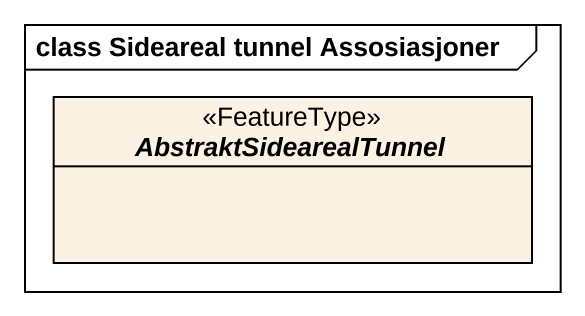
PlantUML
@startuml
mainframe class Sideareal tunnel Assosiasjoner
hide circle
hide empty members
abstract class AbstraktSidearealTunnel <<FeatureType>>
@enduml
